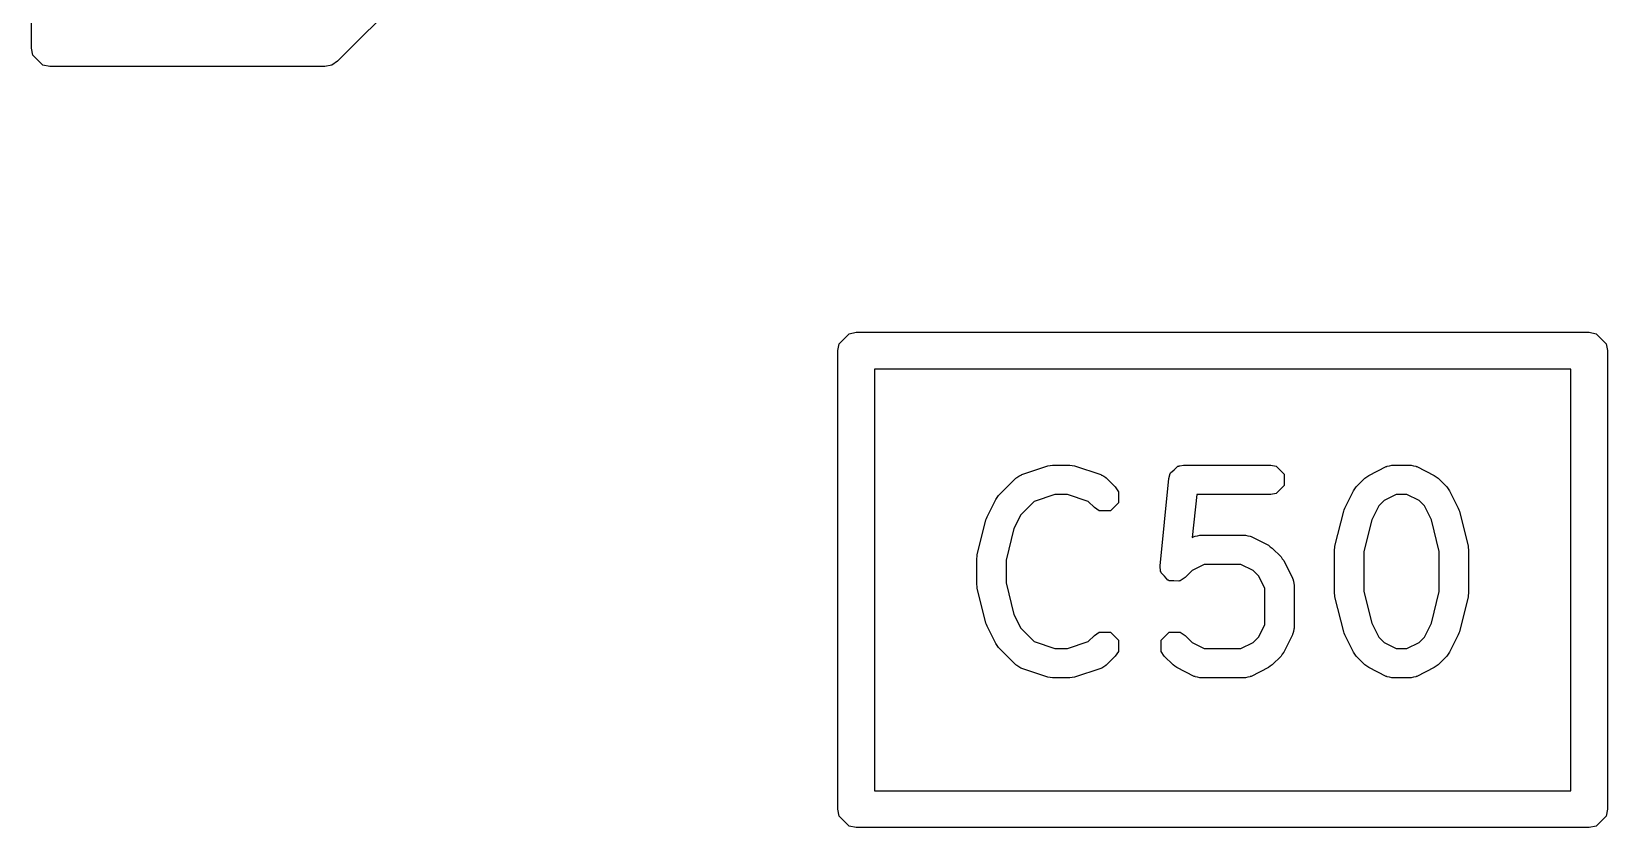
# Model space of a CAD drawing. Extents: x 0.58 to 7.69, y -5.21 to -0.56.
# Drawn here: x 0.9646 to 1.1339, y -2.375 to -2.2896 of the extents above; entities that cross this region are included whole.
import ezdxf

# ---------------------------------------------------------------- set-up
doc = ezdxf.new("R2010")
doc.units = 0
doc.header["$MEASUREMENT"] = 0
doc.layers.add('BLACK', color=7, linetype='CONTINUOUS')

msp = doc.modelspace()

# ---------------------------------------------------------------- linework, layer by layer
at = {"layer": 'BLACK', "linetype": 'CONTINUOUS'}
for p, q in [((0.96457, -2.29134), (0.96457, -2.19291)), ((1.0073, -2.28289), (0.99745, -2.29273)), ((0.96472, -2.29209), (0.96457, -2.29134)), ((0.96578, -2.29316), (0.96472, -2.29209)), ((0.96654, -2.29331), (0.96578, -2.29316)), ((0.99606, -2.29331), (0.96654, -2.29331)), ((0.99682, -2.29316), (0.99606, -2.29331)), ((0.99745, -2.29273), (0.99682, -2.29316)), ((1.05133, -2.32307), (1.0524, -2.322)), ((1.0524, -2.322), (1.05315, -2.32185)), ((1.05315, -2.32185), (1.13189, -2.32185)), ((1.13189, -2.32185), (1.13264, -2.322)), ((1.13264, -2.322), (1.13371, -2.32307)), ((1.05118, -2.32382), (1.05133, -2.32307)), ((1.05118, -2.37303), (1.05118, -2.32382)), ((1.13371, -2.32307), (1.13386, -2.32382)), ((1.13386, -2.32382), (1.13386, -2.37303)), ((1.05512, -2.32579), (1.05512, -2.37106)), ((1.12992, -2.32579), (1.05512, -2.32579)), ((1.12992, -2.37106), (1.12992, -2.32579)), ((1.07093, -2.33713), (1.07374, -2.33619)), ((1.07374, -2.33619), (1.07399, -2.33616)), ((1.07399, -2.33616), (1.07424, -2.33611)), ((1.07424, -2.33611), (1.07612, -2.33611)), ((1.07612, -2.33611), (1.07636, -2.33616)), ((1.07636, -2.33616), (1.07661, -2.33619)), ((1.07661, -2.33619), (1.07943, -2.33713)), ((1.0877, -2.33623), (1.08781, -2.33621)), ((1.08781, -2.33621), (1.08785, -2.33618)), ((1.08785, -2.33618), (1.08792, -2.33618)), ((1.08792, -2.33618), (1.0883, -2.33611)), ((1.0883, -2.33611), (1.09768, -2.33611)), ((1.09768, -2.33611), (1.09828, -2.33623)), ((1.1102, -2.33623), (1.11044, -2.33618)), ((1.11044, -2.33618), (1.11069, -2.33611)), ((1.11069, -2.33611), (1.11072, -2.33612)), ((1.11072, -2.33612), (1.1108, -2.33611)), ((1.1108, -2.33611), (1.11267, -2.33611)), ((1.11267, -2.33611), (1.11275, -2.33612)), ((1.11275, -2.33612), (1.11278, -2.33611)), ((1.11278, -2.33611), (1.11303, -2.33618)), ((1.11303, -2.33618), (1.11328, -2.33623)), ((1.06844, -2.33938), (1.07031, -2.33751)), ((1.07031, -2.33751), (1.07038, -2.33746)), ((1.07038, -2.33746), (1.0704, -2.33743)), ((1.0704, -2.33743), (1.07062, -2.33731)), ((1.07062, -2.33731), (1.07083, -2.33717)), ((1.07083, -2.33717), (1.07086, -2.33717)), ((1.07086, -2.33717), (1.07093, -2.33713)), ((1.07943, -2.33713), (1.07949, -2.33717)), ((1.07949, -2.33717), (1.07953, -2.33717)), ((1.07953, -2.33717), (1.07974, -2.33731)), ((1.07974, -2.33731), (1.07996, -2.33743)), ((1.07996, -2.33743), (1.07998, -2.33746)), ((1.07998, -2.33746), (1.08004, -2.33751)), ((1.08004, -2.33751), (1.08098, -2.33844)), ((1.0858, -2.3469), (1.08673, -2.33753)), ((1.08673, -2.33753), (1.08685, -2.33716)), ((1.08685, -2.33708), (1.08688, -2.33705)), ((1.08685, -2.33716), (1.08685, -2.33708)), ((1.08688, -2.33705), (1.08691, -2.33694)), ((1.08691, -2.33694), (1.08732, -2.3366)), ((1.08732, -2.3366), (1.0877, -2.33623)), ((1.09828, -2.33623), (1.09913, -2.33708)), ((1.09913, -2.33708), (1.09913, -2.33829)), ((1.10687, -2.33844), (1.10781, -2.33751)), ((1.10781, -2.33751), (1.10802, -2.33737)), ((1.10802, -2.33737), (1.10822, -2.33721)), ((1.10822, -2.33721), (1.11009, -2.33627)), ((1.11009, -2.33627), (1.11017, -2.33625)), ((1.11017, -2.33625), (1.1102, -2.33623)), ((1.11328, -2.33623), (1.1133, -2.33625)), ((1.1133, -2.33625), (1.11338, -2.33627)), ((1.11338, -2.33627), (1.11525, -2.33721)), ((1.11525, -2.33721), (1.11545, -2.33737)), ((1.11545, -2.33737), (1.11566, -2.33751)), ((1.11566, -2.33751), (1.1166, -2.33844)), ((1.06815, -2.33979), (1.0683, -2.33959)), ((1.0683, -2.33959), (1.06844, -2.33938)), ((1.0745, -2.33926), (1.07228, -2.34)), ((1.07586, -2.33926), (1.0745, -2.33926)), ((1.07808, -2.34), (1.07586, -2.33926)), ((1.08098, -2.33844), (1.08132, -2.33896)), ((1.08132, -2.33896), (1.08132, -2.34016)), ((1.08973, -2.33926), (1.08926, -2.34388)), ((1.09768, -2.33926), (1.08973, -2.33926)), ((1.09828, -2.33914), (1.09768, -2.33926)), ((1.09913, -2.33829), (1.09828, -2.33914)), ((1.10564, -2.34073), (1.10658, -2.33885)), ((1.10658, -2.33885), (1.10673, -2.33865)), ((1.10673, -2.33865), (1.10687, -2.33844)), ((1.11117, -2.33926), (1.10986, -2.33991)), ((1.1123, -2.33926), (1.11117, -2.33926)), ((1.11362, -2.33991), (1.1123, -2.33926)), ((1.1166, -2.33844), (1.11674, -2.33865)), ((1.11674, -2.33865), (1.11689, -2.33885)), ((1.11689, -2.33885), (1.11783, -2.34073)), ((1.06721, -2.34167), (1.06815, -2.33979)), ((1.07228, -2.34), (1.07085, -2.34143)), ((1.07875, -2.34067), (1.07808, -2.34)), ((1.07926, -2.34101), (1.07875, -2.34067)), ((1.08047, -2.34101), (1.07926, -2.34101)), ((1.08132, -2.34016), (1.08047, -2.34101)), ((1.10458, -2.3448), (1.10552, -2.34105)), ((1.10552, -2.34105), (1.10559, -2.34089)), ((1.10559, -2.34089), (1.10564, -2.34073)), ((1.10928, -2.34049), (1.10853, -2.34198)), ((1.10986, -2.33991), (1.10928, -2.34049)), ((1.11419, -2.34049), (1.11362, -2.33991)), ((1.11494, -2.34198), (1.11419, -2.34049)), ((1.11783, -2.34073), (1.11788, -2.34089)), ((1.11788, -2.34089), (1.11795, -2.34105)), ((1.11795, -2.34105), (1.11889, -2.3448)), ((1.06615, -2.34574), (1.06709, -2.34199)), ((1.06709, -2.34199), (1.06716, -2.34183)), ((1.06716, -2.34183), (1.06721, -2.34167)), ((1.0701, -2.34292), (1.06925, -2.34631)), ((1.07085, -2.34143), (1.0701, -2.34292)), ((1.10853, -2.34198), (1.10769, -2.34538)), ((1.11579, -2.34538), (1.11494, -2.34198)), ((1.08926, -2.34388), (1.08947, -2.34377)), ((1.08947, -2.34377), (1.08955, -2.34375)), ((1.08955, -2.34375), (1.08957, -2.34373)), ((1.08957, -2.34373), (1.08982, -2.34368)), ((1.08982, -2.34368), (1.09006, -2.34361)), ((1.09006, -2.34361), (1.0901, -2.34362)), ((1.0901, -2.34362), (1.09018, -2.34361)), ((1.09018, -2.34361), (1.09486, -2.34361)), ((1.09486, -2.34361), (1.09494, -2.34362)), ((1.09494, -2.34362), (1.09497, -2.34361)), ((1.09497, -2.34361), (1.09522, -2.34368)), ((1.09522, -2.34368), (1.09547, -2.34373)), ((1.09547, -2.34373), (1.09549, -2.34375)), ((1.09549, -2.34375), (1.09557, -2.34377)), ((1.09557, -2.34377), (1.09744, -2.34471)), ((1.0661, -2.34612), (1.06614, -2.34593)), ((1.0661, -2.34893), (1.0661, -2.34612)), ((1.06614, -2.34593), (1.06615, -2.34574)), ((1.06925, -2.34631), (1.06925, -2.34874)), ((1.09744, -2.34471), (1.09764, -2.34487)), ((1.09764, -2.34487), (1.09785, -2.34501)), ((1.09785, -2.34501), (1.09879, -2.34594)), ((1.09879, -2.34594), (1.09893, -2.34615)), ((1.09893, -2.34615), (1.09908, -2.34635)), ((1.09908, -2.34635), (1.10002, -2.34823)), ((1.10454, -2.34518), (1.10457, -2.34499)), ((1.10454, -2.34987), (1.10454, -2.34518)), ((1.10457, -2.34499), (1.10458, -2.3448)), ((1.10769, -2.34538), (1.10769, -2.34968)), ((1.11579, -2.34968), (1.11579, -2.34538)), ((1.11889, -2.3448), (1.1189, -2.34499)), ((1.1189, -2.34499), (1.11894, -2.34518)), ((1.11894, -2.34518), (1.11894, -2.34987)), ((1.08586, -2.34751), (1.0858, -2.3469)), ((1.08591, -2.34758), (1.08586, -2.34751)), ((1.08591, -2.34766), (1.08591, -2.34758)), ((1.08628, -2.34803), (1.08591, -2.34766)), ((1.08662, -2.34844), (1.08628, -2.34803)), ((1.08923, -2.34741), (1.08848, -2.34817)), ((1.09055, -2.34676), (1.08923, -2.34741)), ((1.09449, -2.34676), (1.09055, -2.34676)), ((1.0958, -2.34741), (1.09449, -2.34676)), ((1.09638, -2.34799), (1.0958, -2.34741)), ((1.09704, -2.3493), (1.09638, -2.34799)), ((1.06614, -2.34912), (1.0661, -2.34893)), ((1.06615, -2.34931), (1.06614, -2.34912)), ((1.06709, -2.35306), (1.06615, -2.34931)), ((1.06925, -2.34874), (1.0701, -2.35213)), ((1.0867, -2.34845), (1.08662, -2.34844)), ((1.08676, -2.34851), (1.0867, -2.34845)), ((1.08729, -2.34851), (1.08676, -2.34851)), ((1.08782, -2.34856), (1.08729, -2.34851)), ((1.08788, -2.34851), (1.08782, -2.34856)), ((1.08797, -2.34851), (1.08788, -2.34851)), ((1.08848, -2.34817), (1.08797, -2.34851)), ((1.09704, -2.35325), (1.09704, -2.3493)), ((1.10002, -2.34823), (1.10004, -2.3483)), ((1.10004, -2.3483), (1.10007, -2.34833)), ((1.10007, -2.34833), (1.10012, -2.34858)), ((1.10012, -2.34858), (1.10018, -2.34882)), ((1.10018, -2.34882), (1.10017, -2.34885)), ((1.10017, -2.34885), (1.10019, -2.34893)), ((1.10019, -2.34893), (1.10019, -2.35362)), ((1.10769, -2.34968), (1.10853, -2.35307)), ((1.11494, -2.35307), (1.11579, -2.34968)), ((1.10457, -2.35006), (1.10454, -2.34987)), ((1.10458, -2.35025), (1.10457, -2.35006)), ((1.10552, -2.354), (1.10458, -2.35025)), ((1.11889, -2.35025), (1.11795, -2.354)), ((1.1189, -2.35006), (1.11889, -2.35025)), ((1.11894, -2.34987), (1.1189, -2.35006)), ((1.06716, -2.35322), (1.06709, -2.35306)), ((1.0701, -2.35213), (1.07085, -2.35362)), ((1.10853, -2.35307), (1.10928, -2.35456)), ((1.11419, -2.35456), (1.11494, -2.35307)), ((1.06721, -2.35339), (1.06716, -2.35322)), ((1.06815, -2.35526), (1.06721, -2.35339)), ((1.07085, -2.35362), (1.07228, -2.35505)), ((1.07808, -2.35505), (1.07875, -2.35438)), ((1.07875, -2.35438), (1.07926, -2.35404)), ((1.07926, -2.35404), (1.08047, -2.35404)), ((1.08047, -2.35404), (1.08132, -2.35489)), ((1.08591, -2.35489), (1.08676, -2.35404)), ((1.08676, -2.35404), (1.08797, -2.35404)), ((1.08797, -2.35404), (1.08848, -2.35438)), ((1.08848, -2.35438), (1.08923, -2.35514)), ((1.0958, -2.35514), (1.09638, -2.35456)), ((1.09638, -2.35456), (1.09704, -2.35325)), ((1.10002, -2.35432), (1.09908, -2.3562)), ((1.10004, -2.35425), (1.10002, -2.35432)), ((1.10007, -2.35422), (1.10004, -2.35425)), ((1.10012, -2.35397), (1.10007, -2.35422)), ((1.10018, -2.35373), (1.10012, -2.35397)), ((1.10019, -2.35362), (1.10017, -2.3537)), ((1.10017, -2.3537), (1.10018, -2.35373)), ((1.10559, -2.35416), (1.10552, -2.354)), ((1.10564, -2.35432), (1.10559, -2.35416)), ((1.10658, -2.3562), (1.10564, -2.35432)), ((1.10928, -2.35456), (1.10986, -2.35514)), ((1.11362, -2.35514), (1.11419, -2.35456)), ((1.11783, -2.35432), (1.11689, -2.3562)), ((1.11788, -2.35416), (1.11783, -2.35432)), ((1.11795, -2.354), (1.11788, -2.35416)), ((1.0683, -2.35546), (1.06815, -2.35526)), ((1.06844, -2.35567), (1.0683, -2.35546)), ((1.07031, -2.35754), (1.06844, -2.35567)), ((1.07228, -2.35505), (1.0745, -2.35579)), ((1.0745, -2.35579), (1.07586, -2.35579)), ((1.07586, -2.35579), (1.07808, -2.35505)), ((1.08132, -2.3561), (1.08098, -2.35661)), ((1.08132, -2.35489), (1.08132, -2.3561)), ((1.08591, -2.3561), (1.08591, -2.35489)), ((1.08625, -2.35661), (1.08591, -2.3561)), ((1.08923, -2.35514), (1.09055, -2.35579)), ((1.09055, -2.35579), (1.09449, -2.35579)), ((1.09449, -2.35579), (1.0958, -2.35514)), ((1.09893, -2.3564), (1.09879, -2.35661)), ((1.09908, -2.3562), (1.09893, -2.3564)), ((1.10673, -2.3564), (1.10658, -2.3562)), ((1.10687, -2.35661), (1.10673, -2.3564)), ((1.10986, -2.35514), (1.11117, -2.35579)), ((1.11117, -2.35579), (1.1123, -2.35579)), ((1.1123, -2.35579), (1.11362, -2.35514)), ((1.11674, -2.3564), (1.1166, -2.35661)), ((1.11689, -2.3562), (1.11674, -2.3564)), ((1.07038, -2.35759), (1.07031, -2.35754)), ((1.0704, -2.35762), (1.07038, -2.35759)), ((1.07062, -2.35775), (1.0704, -2.35762)), ((1.07083, -2.35789), (1.07062, -2.35775)), ((1.07086, -2.35789), (1.07083, -2.35789)), ((1.07093, -2.35792), (1.07086, -2.35789)), ((1.07374, -2.35886), (1.07093, -2.35792)), ((1.07943, -2.35792), (1.07661, -2.35886)), ((1.07949, -2.35789), (1.07943, -2.35792)), ((1.07953, -2.35789), (1.07949, -2.35789)), ((1.07974, -2.35775), (1.07953, -2.35789)), ((1.07996, -2.35762), (1.07974, -2.35775)), ((1.07998, -2.35759), (1.07996, -2.35762)), ((1.08004, -2.35754), (1.07998, -2.35759)), ((1.08098, -2.35661), (1.08004, -2.35754)), ((1.08719, -2.35754), (1.08625, -2.35661)), ((1.0874, -2.35768), (1.08719, -2.35754)), ((1.0876, -2.35784), (1.0874, -2.35768)), ((1.08947, -2.35878), (1.0876, -2.35784)), ((1.09744, -2.35784), (1.09557, -2.35878)), ((1.09764, -2.35768), (1.09744, -2.35784)), ((1.09785, -2.35754), (1.09764, -2.35768)), ((1.09879, -2.35661), (1.09785, -2.35754)), ((1.10781, -2.35754), (1.10687, -2.35661)), ((1.10802, -2.35768), (1.10781, -2.35754)), ((1.10822, -2.35784), (1.10802, -2.35768)), ((1.11009, -2.35878), (1.10822, -2.35784)), ((1.11525, -2.35784), (1.11338, -2.35878)), ((1.11545, -2.35768), (1.11525, -2.35784)), ((1.11566, -2.35754), (1.11545, -2.35768)), ((1.1166, -2.35661), (1.11566, -2.35754)), ((1.07399, -2.35889), (1.07374, -2.35886)), ((1.07424, -2.35894), (1.07399, -2.35889)), ((1.07612, -2.35894), (1.07424, -2.35894)), ((1.07636, -2.35889), (1.07612, -2.35894)), ((1.07661, -2.35886), (1.07636, -2.35889)), ((1.08955, -2.3588), (1.08947, -2.35878)), ((1.08957, -2.35882), (1.08955, -2.3588)), ((1.08982, -2.35887), (1.08957, -2.35882)), ((1.09006, -2.35894), (1.08982, -2.35887)), ((1.0901, -2.35893), (1.09006, -2.35894)), ((1.09018, -2.35894), (1.0901, -2.35893)), ((1.09486, -2.35894), (1.09018, -2.35894)), ((1.09494, -2.35893), (1.09486, -2.35894)), ((1.09497, -2.35894), (1.09494, -2.35893)), ((1.09522, -2.35887), (1.09497, -2.35894)), ((1.09547, -2.35882), (1.09522, -2.35887)), ((1.09549, -2.3588), (1.09547, -2.35882)), ((1.09557, -2.35878), (1.09549, -2.3588)), ((1.11017, -2.3588), (1.11009, -2.35878)), ((1.1102, -2.35882), (1.11017, -2.3588)), ((1.11044, -2.35887), (1.1102, -2.35882)), ((1.11069, -2.35894), (1.11044, -2.35887)), ((1.11072, -2.35893), (1.11069, -2.35894)), ((1.1108, -2.35894), (1.11072, -2.35893)), ((1.11267, -2.35894), (1.1108, -2.35894)), ((1.11275, -2.35893), (1.11267, -2.35894)), ((1.11278, -2.35894), (1.11275, -2.35893)), ((1.11303, -2.35887), (1.11278, -2.35894)), ((1.11328, -2.35882), (1.11303, -2.35887)), ((1.1133, -2.3588), (1.11328, -2.35882)), ((1.11338, -2.35878), (1.1133, -2.3588)), ((1.05512, -2.37106), (1.12992, -2.37106)), ((1.05133, -2.37378), (1.05118, -2.37303)), ((1.13386, -2.37303), (1.13371, -2.37378)), ((1.0524, -2.37485), (1.05133, -2.37378)), ((1.05315, -2.375), (1.0524, -2.37485)), ((1.13189, -2.375), (1.05315, -2.375)), ((1.13264, -2.37485), (1.13189, -2.375)), ((1.13371, -2.37378), (1.13264, -2.37485))]:
    msp.add_line(p, q, dxfattribs=at)

doc.saveas('drawing.dxf')
